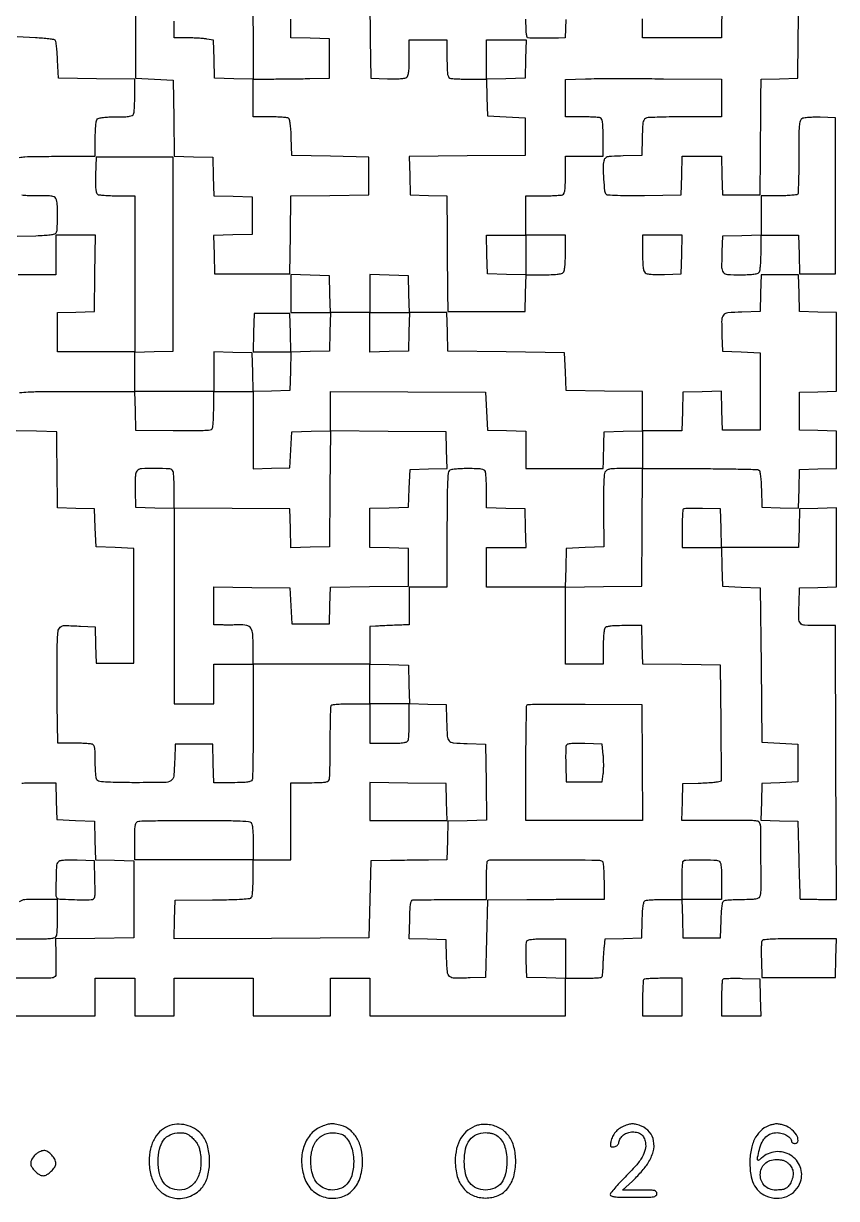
# Model space of a CAD drawing. Extents: x 179 to 1071, y 112 to 1107.
# Drawn here: x 618 to 1071, y 112 to 767 of the extents above; entities that cross this region are included whole.
import ezdxf

# ---------------------------------------------------------------- set-up
doc = ezdxf.new("R2010")
doc.units = 0

msp = doc.modelspace()

# ---------------------------------------------------------------- linework, layer by layer
for points in [[(680.5, 779.5), (680.5, 758), (680.5, 736.5), (691, 736), (701.5, 735.5), (701.76979, 714.283631), (702.03958, 693.067262), (712.76979, 692.783631), (723.5, 692.5), (723.783492, 681.783492), (724.066984, 671.066984), (734.783492, 670.783492), (745.5, 670.5), (745.5, 660), (745.5, 649.5), (734.716515, 649.215829), (723.93303, 648.931657), (724.216515, 638.215829), (724.5, 627.5), (745.5, 627.5), (766.5, 627.5), (766.769448, 649.230552), (767.038896, 670.961104), (788.769448, 671.230552), (810.5, 671.5), (810.5, 682), (810.5, 692.5), (789, 693), (767.5, 693.5), (767.211195, 703.464966, 0.00836), (767.012968, 707.800174, 0.019108), (766.684251, 711.055937, 0.01918), (766.262532, 713.411, 0.199883), (765.711195, 714.199653, 0.115815), (764.836926, 714.50451, 0.007503), (762.138601, 714.747767, 0.010614), (758.881488, 714.922759, 0.007698), (755.25, 714.984687), (746, 715), (746, 725.5), (746, 736), (756.25, 736.072108, 0.00076), (760.967405, 736.112467, 0.000422), (766.720313, 736.17529, 0.000421), (772.544418, 736.248714, 0.000681), (777.5, 736.322108), (788.5, 736.5), (788.5, 747.5), (788.5, 758.5), (777.75, 758.783832), (767, 759.067663), (767, 769.5)], [(810.960995, 780), (811.230498, 758.25), (811.5, 736.5), (820.850715, 736.211141, 0.009044), (824.957683, 736.15859, 0.018924), (828.150171, 736.296386, 0.020746), (830.513859, 736.587315, 0.132968), (831.600715, 737.083586, 0.154085), (832.271246, 738.124417, 0.035127), (832.685192, 740.205854, 0.024181), (832.929838, 743.346734, 0.007345), (833, 748.122445), (833, 758), (843.5, 758), (854, 758), (854, 747.606989, 0.005351), (854.059586, 742.039857, 0.030363), (854.30265, 739.086379, 0.063068), (854.76761, 737.398405, 0.205218), (855.581787, 736.606989, 0.071958), (856.637304, 736.367916, 0.005943), (859.455249, 736.178303, 0.007853), (862.837646, 736.044307, 0.005972), (866.546804, 736), (875.930034, 736), (876.215017, 725.75), (876.5, 715.5), (887, 715), (897.5, 714.5), (897.5, 704), (897.5, 693.5), (865.216309, 693.236102), (832.932619, 692.972205), (833.216309, 682.236102), (833.5, 671.5), (843.75, 671.215017), (854, 670.930034), (854.072108, 649.715017, 0.000577), (854.112764, 640.786035, 0.000513), (854.17529, 631.500661, 0.000515), (854.248715, 623.147492, 0.001588), (854.322108, 617.5), (854.5, 606.5), (876, 606.5), (897.5, 606.5), (897.784983, 616.75), (898.069966, 627), (907.834983, 627, 0.00874), (912.089346, 627.074375, 0.018513), (915.377065, 627.311444, 0.019392), (917.800997, 627.672291, 0.150838), (918.8, 628.2, 0.150969), (919.328068, 629.200304, 0.019349), (919.688776, 631.630442, 0.018472), (919.925705, 634.928253, 0.008695), (920, 639.2), (920, 649), (909, 649), (898, 649), (898, 660), (898, 671), (907.418213, 671, 0.005951), (911.140776, 671.044305, 0.007831), (914.534475, 671.178303, 0.005915), (917.361889, 671.367894, 0.07203), (918.418213, 671.606989, 0.205218), (919.23239, 672.398405, 0.063068), (919.69735, 674.086379, 0.030363), (919.940414, 677.039857, 0.005351), (920, 682.606989), (920, 693), (930.5, 693), (941, 693), (941, 703.393011, 0.005351), (940.940414, 708.960143, 0.030363), (940.69735, 711.913621, 0.063068), (940.23239, 713.601595, 0.205218), (939.418213, 714.393011, 0.070946), (938.373807, 714.631778, 0.006338), (935.68135, 714.821697, 0.008159), (932.449196, 714.955669, 0.006277), (928.918213, 715), (920, 715), (920, 725.437616), (920, 735.875232), (931.25, 736.187616, -0.005584), (937.555643, 736.292249, -0.001151), (948.66875, 736.326934, -0.001211), (961.578086, 736.306246, -0.00114), (974.75, 736.223224), (1007, 735.946448), (1007, 725.473224), (1007, 715), (987.25, 714.986345, 0.002787), (979.522426, 714.937922, 0.003955), (972.650552, 714.802173, 0.002266), (966.859943, 714.61568, 0.05636), (965.283793, 714.378551, 0.137305), (964.044772, 713.644519, 0.13437), (963.354225, 712.368126, 0.045994), (963.011163, 709.877009, 0.004239), (962.783793, 703.642206), (962.5, 693.5), (952.2603, 693.215131, 0.003734), (945.637763, 692.981389, 0.052854), (943.294819, 692.631225, 0.162512), (942.110103, 691.861501, 0.107034), (941.383497, 690.391837, 0.065939), (940.97084, 686.794677, 0.013083), (941.254093, 680.307069, 0.008407), (941.827393, 673.704461, 0.172164), (942.674504, 671.925496, 0.186792), (943.607518, 671.513228, 0.003547), (949.006656, 671.299054, 0.00757), (955.692302, 671.182623, 0.003888), (964.071275, 671.228725), (984.5, 671.5), (984.783832, 682.25), (985.067663, 693), (996, 693), (1006.932337, 693), (1007.216168, 682.25), (1007.5, 671.5), (1018, 671.5), (1028.5, 671.5), (1028.694049, 693.5, 0.000137), (1028.772442, 702.672008, 0.000128), (1028.847531, 712.038161, 0.000128), (1028.909874, 720.344758, 0.000443), (1028.944049, 725.715017), (1029, 735.930034), (1039.25, 736.215017), (1049.5, 736.5), (1049.769502, 758.25), (1050.039005, 780)], [(745.747767, 771.750538, -0.005281), (745.923129, 764.769247, -0.003454), (745.984687, 756.716168), (746, 735.932337), (735.25, 736.216168), (724.5, 736.5), (724.217442, 747.124441), (723.934884, 757.748882), (720.217442, 758.363435, 0.020146), (718.302846, 758.601192, 0.006572), (715.462311, 758.800697, 0.006537), (712.298339, 758.93969, 0.007328), (709.25, 758.988994), (702, 759), (701.984687, 768.25, 0.008167)], [(920.215017, 769.25), (919.930034, 759), (916.215017, 758.873717, -0.007729), (913.092418, 758.815873, -0.001965), (908.02528, 758.820257, -0.002067), (902.874446, 758.866248, -0.005718), (899.25, 758.955061, -0.330711), (898.642245, 759.441237, -0.034749), (898.280932, 761.342122, -0.023595), (898.060384, 764.435123, -0.006001), (898, 769.466168)], [(615.662537, 692.303854, -0.030015), (618.835307, 692.724422, -0.015901), (624.485827, 692.950434, -0.002045), (636.606989, 693), (658, 693), (658, 702.8, -0.008695), (658.074295, 707.071747, -0.018472), (658.311224, 710.369558, -0.019349), (658.671932, 712.799696, -0.150969), (659.2, 713.8, -0.148618), (660.177004, 714.321527, -0.020076), (662.499944, 714.684733, -0.019202), (665.62258, 714.924249, -0.009539), (669.593011, 715, 0.006405), (674.449162, 715.062206, 0.033615), (677.105917, 715.309523, 0.068495), (678.642994, 715.779618, 0.195123), (679.393011, 716.581787, 0.070901), (679.631764, 717.625701, 0.006356), (679.821697, 720.312808, 0.008173), (679.955668, 723.538537, 0.006291), (680, 727.0619), (680, 735.960225), (658.75, 736.230112), (637.5, 736.5), (637, 746.671374, 0.007238), (636.747995, 750.628814, 0.010624), (636.402283, 754.098315, 0.006276), (636.016654, 756.978136, 0.161932), (635.667348, 757.671374, 0.160818), (634.972671, 758.019078, 0.00624), (632.092628, 758.403466, 0.010565), (628.623531, 758.748286, 0.007201), (624.667348, 759), (614.5, 759.5)], [(614, 214), (636, 214), (658, 214), (658, 224.5), (658, 235), (669, 235), (680, 235), (680, 224.5), (680, 214), (691, 214), (702, 214), (702, 224.5), (702, 235), (724, 235), (746, 235), (746, 224.5), (746, 214), (767.5, 214), (789, 214), (789, 224.5), (789, 235), (800, 235), (811, 235), (811, 224.5), (811, 214), (865.5, 214), (920, 214), (920, 224.5), (920, 235), (929.940983, 235, 0.00746), (933.786464, 235.057378, 0.011518), (937.105837, 235.233054, 0.00599), (939.864695, 235.476159, 0.233445), (940.372299, 235.793375, 0.10677), (940.574085, 236.362294, 0.00702), (940.773561, 238.103455, 0.009921), (940.942349, 240.203897, 0.007236), (941.049745, 242.543375, -0.005029), (941.157143, 245.132315, -0.003738), (941.325846, 247.988754, -0.003778), (941.525526, 250.681363, -0.008533), (941.726907, 252.716215), (942.216955, 256.932429), (952.358477, 257.216215), (962.5, 257.5), (962.788805, 267.464966, -0.00836), (962.987032, 271.800174, -0.019108), (963.315749, 275.055937, -0.01918), (963.737468, 277.411, -0.199883), (964.288805, 278.199653, -0.117134), (965.171517, 278.504879, -0.006997), (967.998336, 278.747767, -0.010202), (971.406013, 278.922787, -0.007334), (975.216168, 278.984687), (984.932337, 279), (985.216168, 268.25), (985.5, 257.5), (996, 257.5), (1006.5, 257.5), (1006.788805, 267.464966, -0.00836), (1006.987032, 271.800174, -0.019108), (1007.315749, 275.055937, -0.01918), (1007.737468, 277.411, -0.199883), (1008.288805, 278.199653, -0.115495), (1009.161051, 278.504423, -0.007626), (1011.829971, 278.747767, -0.010713), (1015.052528, 278.922753, -0.007787), (1018.643011, 278.984687, 0.006483), (1023.463534, 279.055269, 0.033702), (1026.110608, 279.307461, 0.068336), (1027.644645, 279.780017, 0.194682), (1028.393011, 280.581787, 0.091671), (1029.018115, 283.948602, 0.001801), (1028.967817, 301.549783, 0.00127), (1028.805928, 319.538477, 0.139258), (1028.126581, 321.829429, 0.196609), (1027.220955, 322.472579, 0.032607), (1025.067193, 322.829141, 0.022473), (1021.717902, 323.009962, 0.006044), (1016.391893, 322.99349, -0.001772), (1011.475564, 322.936275, -0.001086), (1005.67828, 322.901944, -0.001088), (999.938622, 322.892906, -0.001939), (995.215017, 322.914061), (984.930034, 323), (985.215017, 333.25), (985.5, 343.5), (994, 343.75078, 0.00487), (997.420312, 343.885041, 0.005669), (1000.668123, 344.081155, 0.005068), (1003.40977, 344.305875, 0.033662), (1004.763823, 344.523302), (1007.027647, 345.045043), (1006.763823, 377.272521), (1006.5, 409.5), (984.783635, 409.769409), (963.06727, 410.038817), (962.783635, 420.769409), (962.5, 431.5), (952.712919, 431.5, 0.00665), (947.739107, 431.433843, 0.028066), (944.767521, 431.187479, 0.048144), (942.919948, 430.74503, 0.170654), (941.978232, 430, 0.109035), (941.605034, 428.965489, 0.009918), (941.304487, 426.223437, 0.012476), (941.090353, 422.902151, 0.009445), (941.015313, 419.25), (941, 410), (930.5, 410), (920, 410), (920, 431.480112), (920, 452.960225), (941.25, 453.230112), (962.5, 453.5), (962.763664, 486.25), (963.027329, 519), (994.763664, 518.984687, -0.002266), (1007.016161, 518.923251, -0.003569), (1017.53324, 518.747767, -0.000949), (1026.689429, 518.512219, -0.135445), (1027.711195, 518.199653, -0.199883), (1028.262532, 517.411, -0.01918), (1028.684251, 515.055937, -0.019108), (1029.012968, 511.800174, -0.00836), (1029.211195, 507.464966), (1029.5, 497.5), (1039.715817, 497.215394), (1049.931635, 496.930789), (1050.215817, 507.715394), (1050.5, 518.5), (1060.75, 518.784983), (1071, 519.069966), (1071, 529.5), (1071, 539.930034), (1060.75, 540.215017), (1050.5, 540.5), (1050.5, 551), (1050.5, 561.5), (1060.75, 561.784983), (1071, 562.069966), (1071, 584), (1071, 605.930034), (1060.75, 606.215017), (1050.5, 606.5), (1050.215017, 616.75), (1049.930034, 627), (1039.5, 627), (1029.069966, 627), (1028.784983, 616.75), (1028.5, 606.5), (1018.2603, 606.215131, 0.013827), (1010.45705, 605.781878, 0.200378), (1008.051258, 604.533568, 0.174565), (1007.074823, 601.86687, 0.010012), (1007.204946, 593), (1007.5, 584.5), (1018, 584), (1028.5, 583.5), (1028.5, 562), (1028.5, 540.5), (1018, 540.5), (1007.5, 540.5), (1007.215829, 551.283485), (1006.931657, 562.06697), (996.215829, 561.783485), (985.5, 561.5), (985.216168, 550.75), (984.932337, 540), (973.966168, 540), (963, 540), (963, 550.980112), (963, 561.960225), (941.75, 562.230112), (920.5, 562.5), (920, 573), (919.5, 583.5), (887, 584), (854.5, 584.5), (854.216168, 595.25), (853.932337, 606), (843.501151, 606), (833.069966, 606), (832.784983, 616.25), (832.5, 626.5), (821.75, 626.783832), (811, 627.067663), (811, 616.533832), (811, 606), (800.034983, 606), (789.069966, 606), (788.784983, 616.25), (788.5, 626.5), (777.75, 626.783832), (767, 627.067663), (767, 616.533832), (767, 606), (778.033832, 606), (789.067663, 606), (788.783832, 595.25), (788.5, 584.5), (777.784171, 584.216515), (767.068343, 583.93303), (766.784171, 594.716515), (766.5, 605.5), (756.5, 605.5), (746.5, 605.5), (746.216168, 594.75), (745.932337, 584), (756.5, 584), (767.067663, 584), (766.783832, 573.25), (766.5, 562.5), (756.284183, 562.215394), (746.068365, 561.930789), (745.784183, 572.715394), (745.5, 583.5), (734.75, 583.783832), (724, 584.067663), (724, 573.033832), (724, 562), (702, 562), (680, 562), (680, 572.966168), (680, 583.932337), (690.75, 584.216168), (701.5, 584.5), (701.5, 638.5), (701.5, 692.5), (680, 692.5), (658.5, 692.5), (658.211769, 682.582645, 0.006827), (658.138177, 677.804805, 0.023663), (658.278982, 674.717063, 0.033714), (658.604266, 672.705135, 0.19692), (659.211769, 671.847958, 0.115445), (660.139851, 671.524351, 0.007585), (662.985645, 671.266219, 0.010675), (666.421391, 671.080714, 0.007755), (670.25, 671.015313), (680, 671), (680, 627.5), (680, 584), (658.5, 584), (637, 584), (637, 594.965017), (637, 605.930034), (647.25, 606.215017), (657.5, 606.5), (657.769888, 627.75), (658.039775, 649), (647.019888, 649), (636, 649), (636, 638), (636, 627), (625.545313, 627), (615.090626, 627)], [(614.5, 648.5), (624.964064, 648.787346, 0.007781), (629.554841, 648.98494, 0.018541), (632.952903, 649.31097, 0.018631), (635.394503, 649.730055, 0.202046), (636.198752, 650.287346, 0.133173), (636.799784, 652.221305, 0.006817), (636.951379, 658.841897, 0.010324), (636.877625, 665.318229, 0.057514), (636.369714, 668.75, 0.132593), (635.63762, 670.012521, 0.145444), (634.393517, 670.680594, 0.047169), (631.944235, 670.950292, 0.003851), (625.490357, 671, -0.005439), (619.9924, 671.059813, -0.030653), (617.067717, 671.303248, -0.063584)], [(615.804078, 561.345864, -0.016549), (620.571826, 561.73309, -0.010742), (628.899612, 561.953513, -0.001245), (647.573157, 562), (679.932337, 562), (680.216168, 551.25), (680.5, 540.5), (701.428109, 540.22917, 0.002701), (711.928451, 540.150006, 0.012029), (718.091209, 540.285113, 0.012869), (722.095412, 540.572759, 0.230932), (723.162796, 541.22917, 0.115844), (723.482259, 542.147219, 0.007444), (723.73694, 544.990756, 0.010563), (723.920078, 548.422631, 0.007655), (723.984687, 552.25), (724, 562), (735, 562), (746, 562), (746, 540.465017), (746, 518.930034), (756.25, 519.215017), (766.5, 519.5), (767, 529.5), (767.5, 539.5), (778.25, 539.783832), (789, 540.067663), (789, 551.044454), (789, 562.021245), (832.25, 561.760623), (875.5, 561.5), (876, 551), (876.5, 540.5), (887.25, 540.216168), (898, 539.932337), (898, 529.466168), (898, 519), (919.5, 519), (941, 519), (941.153471, 522.75, 0.003032), (941.219104, 524.633143, 0.001098), (941.290215, 527.307812, 0.001088), (941.355269, 530.236536, 0.001296), (941.403471, 533), (941.5, 539.5), (952.25, 539.783832), (963, 540.067663), (963, 529.533832), (963, 519), (953.035184, 519, 0.005133), (947.275178, 518.940861, 0.03857), (944.562648, 518.675176, 0.091884), (943.021248, 518.098522, 0.135357), (942.030653, 517.057276, 0.107879), (941.584893, 515.486242, 0.005856), (941.326893, 510.313039, 0.008082), (941.181014, 503.66954, 0.004101), (941.201179, 495.307276), (941.411419, 475.5), (930.95571, 475), (920.5, 474.5), (920.216168, 463.75), (919.932337, 453), (897.966168, 453), (876, 453), (876, 464), (876, 475), (887.033832, 475), (898.067663, 475), (897.783832, 485.75), (897.5, 496.5), (886.75, 496.783832), (876, 497.067663), (876, 506.452044, 0.005972), (875.955693, 510.161644, 0.007852), (875.821697, 513.544413, 0.005942), (875.632085, 516.36267, 0.07196), (875.393011, 517.418213, 0.195123), (874.642994, 518.220382, 0.068495), (873.105917, 518.690477, 0.033615), (870.449162, 518.937794, 0.006405), (865.593011, 519, 0.009539), (861.62258, 518.924249, 0.019202), (858.499944, 518.684733, 0.020076), (856.177004, 518.321527, 0.148618), (855.2, 517.8, 0.184183), (854.579935, 516.415652, 0.005121), (854.268868, 509.743868, 0.007192), (854.058176, 500.152464, 0.001895), (854, 484.8), (854, 453), (843.5, 453), (833, 453), (833, 442.5), (833, 432), (829.75, 431.879866, 0.001139), (825.799185, 431.724816, 0.000863), (821.46518, 431.53735, 0.000875), (817.37702, 431.346282, 0.00192), (814.25, 431.182617), (811, 431), (811, 420.533832), (811, 410.067663), (821.75, 409.783832), (832.5, 409.5), (832.783481, 398.784613), (833.066961, 388.069227), (843.283481, 387.784613), (853.5, 387.5), (853.75078, 379, 0.008001), (854.167162, 369.85434, 0.165236), (855.196667, 367.34273, 0.196929), (857.49116, 366.190479, 0.012174), (865.2603, 365.784869), (875.5, 365.5), (875.769789, 344.284032), (876.039577, 323.068065), (865.269789, 322.784032), (854.5, 322.5), (854.216168, 311.75), (853.932337, 301), (843.716168, 300.878498, -0.000018), (839.011865, 300.822715, -0.00001), (833.269749, 300.754941, -0.00001), (827.453221, 300.686515, -0.000016), (822.5, 300.628498), (811.5, 300.5), (811, 279), (810.5, 257.5), (756.216081, 257.241371), (701.932162, 256.982742), (702.216081, 267.741371), (702.5, 278.5), (723.409228, 278.698619, 0.002817), (733.806455, 278.855962, 0.012035), (740.00521, 279.13407, 0.012627), (744.063125, 279.517286, 0.225229), (745.143915, 280.198619, 0.115192), (745.470665, 281.134565, 0.007673), (745.731394, 283.986589, 0.010745), (745.918689, 287.430546, 0.007818), (745.984687, 291.266366), (746, 301.032731), (724.25, 300.97033, -0.000314), (715.097859, 300.949817, -0.000279), (705.584375, 300.939783, -0.00028), (697.02878, 300.940335, -0.000867), (691.25, 300.953965), (680, 301), (680, 311.393011, -0.005351), (680.059586, 316.960143, -0.030363), (680.30265, 319.913621, -0.063068), (680.76761, 321.601595, -0.205218), (681.581787, 322.393011, -0.086115), (682.827192, 322.638475, -0.000928), (691.575525, 322.821697, -0.002895), (701.685605, 322.956116, -0.001876), (713.381787, 323, -0.002012), (727.933985, 322.941437, -0.007532), (737.074395, 322.730144, -0.005534), (743.428974, 322.416964, -0.183283), (744.8, 321.8, -0.150969), (745.328068, 320.799696, -0.019349), (745.688776, 318.369558, -0.018472), (745.925705, 315.071747, -0.008695), (746, 310.8), (746, 301), (756.5, 301), (767, 301), (767, 322.5), (767, 344), (777.393011, 344, 0.005548), (782.847127, 344.060521, 0.028856), (785.845765, 344.300585, 0.056089), (787.591489, 344.745678, 0.213844), (788.369202, 345.519741, 0.083016), (788.603245, 346.66985, 0.001854), (788.781072, 352.332118, 0.00414), (788.910111, 358.979916, 0.002782), (788.952381, 366.576708, -0.002787), (788.994503, 374.133165, -0.004325), (789.123586, 380.65189, -0.00141), (789.299584, 386.278283, -0.130606), (789.535207, 387.056967, -0.229468), (790.126712, 387.432853, -0.007408), (793.013867, 387.722984, -0.012896), (796.515436, 387.931742, -0.00844), (800.559017, 388), (811, 388), (811, 398.999783), (811, 409.999567), (778.5, 409.970874), (746, 409.942181), (746, 378.552878, -0.001806), (745.956125, 366.407683, -0.002796), (745.821697, 355.919533, -0.000866), (745.638632, 346.831028, -0.086348), (745.393011, 345.581787, -0.20495), (744.602718, 344.767927, -0.063217), (742.919034, 344.302822, -0.030446), (739.973908, 344.059651, -0.005377), (734.426843, 344), (724.067663, 344), (723.783832, 354.75), (723.5, 365.5), (713, 365.5), (702.5, 365.5), (702.24922, 357, -0.014132), (701.707596, 347.632882, -0.240044), (700.122789, 345.089241, -0.132907), (696.698259, 344.111307, -0.003475), (680.680948, 344, -0.003271), (671.149705, 344.062355, -0.010681), (664.845613, 344.279584, -0.009635), (660.453842, 344.609914, -0.174503), (659.2, 345.2, -0.148618), (658.678473, 346.177004, -0.020076), (658.315267, 348.499944, -0.019202), (658.075751, 351.62258, -0.009539), (658, 355.593011, 0.006405), (657.937794, 360.449162, 0.033615), (657.690477, 363.105917, 0.068495), (657.220382, 364.642994, 0.195123), (656.418213, 365.393011, 0.070786), (655.37554, 365.631731, 0.006401), (652.701889, 365.821697, 0.008207), (649.492326, 365.955666, 0.006326), (645.988133, 366), (637.13984, 366), (636.81992, 387.75, -0.001889), (636.720363, 396.857852, -0.001729), (636.685706, 406.238002, -0.001728), (636.712662, 414.612139, -0.005663), (636.81227, 420.145327, -0.012188), (637.248322, 428.257475, -0.199889), (638.460453, 430.628106, -0.182464), (641.045584, 431.550148, -0.009869), (649.859204, 431.214292), (657.932828, 430.746918), (658.216414, 420.623459), (658.5, 410.5), (669, 410.5), (679.5, 410.5), (679.5, 442.5), (679.5, 474.5), (669, 475), (658.5, 475.5), (658, 486), (657.5, 496.5), (647.25, 496.784983), (637, 497.069966), (636.881648, 506.784983, -0.000066), (636.826896, 511.328393, -0.000034), (636.75939, 517.024339, -0.000034), (636.690669, 522.889387, -0.000051), (636.631648, 528), (636.5, 539.5), (625.25, 539.782751), (614, 540.065502)], [(617.080782, 343.697172, -0.030449), (620.025624, 343.940347, -0.005378), (625.572006, 344), (635.930034, 344), (636.215017, 333.75), (636.5, 323.5), (647, 323), (657.5, 322.5), (657.783492, 311.783492), (658.066984, 301.066984), (668.783492, 300.783492), (679.5, 300.5), (679.5, 279), (679.5, 257.5), (657.690244, 257.230331), (635.880488, 256.960662), (636.006297, 248.230331, -0.001028), (636.049627, 244.722803, -0.001214), (636.075747, 241.403597, -0.00106), (636.085061, 238.600628, -0.007638), (636.066053, 237.25, -0.15749), (635.614629, 235.980962, -0.180944), (634.529323, 235.302638, -0.047129), (632.101853, 235.043371, -0.003053), (625, 235), (614, 235)], [(614, 257), (624.893011, 257, 0.005003), (630.756842, 257.058671, 0.029178), (633.833669, 257.300233, 0.06089), (635.585285, 257.763049, 0.209079), (636.393011, 258.581787, 0.07203), (636.632106, 259.638111, 0.005915), (636.821697, 262.465525, 0.007831), (636.955695, 265.859224, 0.005951), (637, 269.581787), (637, 279), (627.434259, 279, 0.013406), (618.656095, 278.764602, 0.170487), (615.651483, 277.524807, 0.194511)]]:
    msp.add_lwpolyline(points, format="xyb")
msp.add_lwpolyline([(1007.230112, 780.25), (1006.960225, 759), (984.980112, 759), (963, 759), (963, 769.519888)])
for points in [[(897.783832, 747.25), (897.5, 736.5), (886.75, 736.216168), (876, 735.932337), (876, 746.966168), (876, 758), (887.033832, 758), (898.067663, 758)], [(898, 637.966168), (898, 626.932337), (887.25, 627.216168), (876.5, 627.5), (876.216168, 638.25), (875.932337, 649), (886.966168, 649), (898, 649)], [(832.783832, 595.25), (832.5, 584.5), (821.75, 584.216168), (811, 583.932337), (811, 594.966168), (811, 606), (822.033832, 606), (833.067663, 606)], [(811, 333.519888), (811, 323), (832.534983, 323), (854.069966, 323), (853.784983, 333.25), (853.5, 343.5), (832.25, 343.769888), (811, 344.039775)]]:
    msp.add_lwpolyline(points, close=True)
for points in [[(1051.771599, 713.952015, 0.199141), (1050.803625, 712.655788, 0.041649), (1050.32809, 709.800626, 0.018379), (1050.093996, 704.606124, 0.002112), (1050.046523, 692.907234, -0.002726), (1050.0056, 685.166482, -0.004238), (1049.877339, 678.492287, -0.001354), (1049.702006, 672.726475, -0.130856), (1049.465907, 671.944837, -0.227666), (1048.878509, 671.56873, -0.008073), (1046.133335, 671.277546, -0.013504), (1042.792931, 671.068415, -0.00888), (1038.940983, 671), (1029, 671), (1029, 660.033832), (1029, 649.067663), (1018.25, 648.783832), (1007.5, 648.5), (1007.204946, 640, 0.009402), (1007.063929, 631.128427, 0.166071), (1007.986037, 628.454216, 0.213688), (1010.27423, 627.237933, 0.016882), (1017.319052, 627, 0.009407), (1021.333093, 627.07553, 0.019094), (1024.481118, 627.314649, 0.019972), (1026.819523, 627.677483, 0.148968), (1027.8, 628.2, 0.150969), (1028.328068, 629.200304, 0.019349), (1028.688776, 631.630442, 0.018472), (1028.925705, 634.928253, 0.008695), (1029, 639.2), (1029, 649), (1039.466168, 649), (1049.932337, 649), (1050.216168, 638.25), (1050.5, 627.5), (1060.5, 627.5), (1070.5, 627.5), (1070.5, 671), (1070.5, 714.5), (1062, 714.739618, 0.011638), (1058.618708, 714.75621, 0.014621), (1055.489157, 714.607102, 0.012783), (1052.899284, 714.34093, 0.102419)], [(963, 639.122445, 0.007345), (963.070162, 634.346734, 0.024181), (963.314808, 631.205854, 0.035127), (963.728754, 629.124417, 0.154085), (964.399285, 628.083586, 0.132968), (965.486141, 627.587315, 0.020746), (967.849829, 627.296386, 0.018924), (971.042317, 627.15859, 0.009044), (975.149285, 627.211141), (984.5, 627.5), (984.783832, 638.25), (985.067663, 649), (974.033832, 649), (963, 649)], [(788.763871, 507.763835), (788.5, 475.5), (777.784171, 475.216515), (767.068343, 474.93303), (766.784171, 485.716515), (766.5, 496.5), (734.25, 496.763853), (702, 497.027706), (702, 506.432066, 0.005959), (701.955694, 510.149321, 0.007839), (701.821697, 513.538545, 0.005926), (701.632097, 516.362208, 0.072001), (701.393011, 517.418213, 0.291576), (699.50405, 518.815746, 0.015142), (691.593716, 519.12652, 0.016944), (683.71109, 518.930207, 0.207735), (681.083586, 517.600715, 0.132968), (680.587315, 516.513859, 0.020746), (680.296386, 514.150171, 0.018924), (680.15859, 510.957683, 0.009044), (680.211141, 506.850715), (680.5, 497.5), (691.25, 497.216168), (702, 496.932337), (702, 442.466168), (702, 388), (713, 388), (724, 388), (724, 399), (724, 410), (735, 410), (746, 410), (746, 419.428571, 0.016999), (745.750501, 426.765295, 0.124365), (744.668566, 430.080619, 0.206324), (742.40659, 431.631286, 0.059972), (738.097879, 431.951645, -0.005873), (735.994299, 431.880434, -0.003366), (733.455315, 431.841425, -0.003361), (730.90186, 431.836549, -0.005587), (728.75, 431.870953), (724, 432), (724, 442.519888), (724, 453.039775), (745.25, 452.769888), (766.5, 452.5), (767, 442.5), (767.5, 432.5), (778, 432.5), (788.5, 432.5), (788.784769, 442.730595), (789.069538, 452.961189), (810.784769, 453.230595), (832.5, 453.5), (832.5, 464), (832.5, 474.5), (821.75, 474.783832), (811, 475.067663), (811, 486), (811, 496.932337), (821.75, 497.216168), (832.5, 497.5), (833, 508), (833.5, 518.5), (843.784593, 518.785365), (854.069185, 519.07073), (853.784593, 529.285365), (853.5, 539.5), (821.263871, 539.763835), (789.027743, 540.02767)], [(985.699448, 496.366114, 0.177451), (985.419778, 495.762931, 0.004898), (985.205463, 492.836713, 0.009512), (985.050668, 489.343898, 0.006317), (985, 485.333333), (985, 475), (995.966168, 475), (1006.932337, 475), (1007.216168, 464.25), (1007.5, 453.5), (1018, 453), (1028.5, 452.5), (1029, 409.5), (1029.5, 366.5), (1039.5, 366), (1049.5, 365.5), (1049.5, 355), (1049.5, 344.5), (1039.5, 344), (1029.5, 343.5), (1029.215407, 333.285365), (1028.930815, 323.07073), (1039.215407, 322.785365), (1049.5, 322.5), (1050.050293, 301, 0.000841), (1050.275652, 292.738752, 0.001379), (1050.497602, 285.742188, 0.000127), (1050.715128, 279.48009, 0.161135), (1050.800293, 279.25, 0.220822), (1051.004844, 279.148119, 0.000736), (1053.880671, 279.073438, 0.003784), (1057.155695, 279.01801, 0.002339), (1061.006247, 279), (1071.012494, 279), (1070.756247, 355.25), (1070.5, 431.5), (1060.704844, 431.5, -0.013476), (1053.2306, 431.701484, -0.207462), (1050.977276, 432.826381, -0.175915), (1050.063646, 435.326274, -0.009205), (1050.204946, 444), (1050.5, 452.5), (1060.75, 452.784983), (1071, 453.069966), (1071, 475.069966), (1071, 497.069966), (1060.75, 496.784983), (1050.5, 496.5), (1050.216168, 485.75), (1049.932337, 475), (1028.5, 475), (1007.067663, 475), (1006.783832, 485.75), (1006.5, 496.5), (996.449448, 496.782781, 0.006672), (992.547259, 496.840477, 0.010046), (989.145783, 496.777033, 0.005301), (986.300668, 496.636532, 0.183378)], [(811, 377), (811, 366), (821.393011, 366, 0.005351), (826.960143, 366.059586, 0.030363), (829.913621, 366.30265, 0.063068), (831.601595, 366.76761, 0.205218), (832.393011, 367.581787, 0.07203), (832.632106, 368.638111, 0.005915), (832.821697, 371.465525, 0.007831), (832.955695, 374.859224, 0.005951), (833, 378.581787), (833, 388), (822, 388), (811, 388)], [(962.763853, 355.25), (963.027706, 323), (952.763853, 322.926805, -0.00126), (944.527276, 322.888824, -0.000694), (934.455126, 322.881746, -0.00058), (922.339842, 322.904102, -0.000334), (907.75, 322.957682), (898, 323), (898, 354.833333, -0.002001), (898.049029, 367.086392, -0.003231), (898.199888, 377.515513, -0.000593), (898.402981, 386.698691, -0.192864), (898.680468, 387.347135, -0.194926), (899.328722, 387.621499, -0.000608), (908.434599, 387.750224, -0.003285), (918.778546, 387.815907, -0.002034), (930.930468, 387.763802), (962.5, 387.5)], [(920.44275, 364.711405, 0.081149), (920.248444, 363.774362, 0.00524), (920.158923, 360.981301, 0.007536), (920.137209, 357.634347, 0.00554), (920.210159, 353.924983), (920.5, 344.5), (930.5, 344.5), (940.5, 344.5), (941.08534, 348.886315, 0.022863), (941.269448, 350.99849, 0.010307), (941.326793, 353.780045, 0.01018), (941.266834, 356.724741, 0.013684), (941.08534, 359.386315), (940.5, 365.5), (930.732592, 365.786422, 0.006215), (925.820487, 365.869374, 0.027145), (922.9185, 365.724677, 0.046335), (921.158442, 365.373938, 0.232847)], [(637.243375, 299.784391, 0.16199), (636.366977, 297.512275, 0.00795), (636.113777, 289.358712, 0.00614), (636.089957, 281.041241, 0.257422), (636.936759, 279.539085, 0.1273), (638.203067, 279.146903, 0.002725), (644.759546, 278.873675, 0.00694), (651.156353, 278.730871, 0.017797), (655.783832, 278.856529, 0.145674), (657.073106, 279.33015, 0.189174), (657.731109, 280.390243, 0.049039), (657.927127, 282.730184, 0.002993), (657.783832, 289.75), (657.5, 300.5), (647.900987, 300.784391, 0.007498), (643.342403, 300.851053, 0.0233), (640.272704, 300.70678, 0.031993), (638.210326, 300.379201, 0.166511)], [(940.5, 300.234687, -0.205709), (940.899526, 299.555004, -0.008718), (941.207694, 296.718379, -0.013689), (941.427943, 293.249169, -0.009006), (941.5, 289.249187), (941.5, 278.998375), (931, 278.93878, 0.000384), (925.512826, 278.903423, 0.000114), (917.121875, 278.840998, 0.000114), (907.692912, 278.766548, 0.000123), (898.5, 278.689593), (876.5, 278.5), (876, 257), (875.5, 235.5), (867, 235.204946, -0.010012), (858.13313, 235.074823, -0.174565), (855.466432, 236.051258, -0.200378), (854.218122, 238.45705, -0.013827), (853.784869, 246.2603), (853.5, 256.5), (843.216527, 256.785353), (832.933054, 257.070705), (833.216527, 267.785353, -0.005159), (833.423758, 273.419085, -0.028969), (833.73962, 276.416048, -0.060504), (834.222008, 278.069978, -0.275849), (835, 278.63465, -0.019076), (836.11052, 278.691758, -0.000367), (841.860938, 278.763631, -0.000887), (848.572988, 278.83069, -0.000594), (856.25, 278.88465), (876, 279), (876, 289.333333, -0.006022), (876.048276, 293.341612, -0.009111), (876.195833, 296.827083, -0.004516), (876.399803, 299.754503, -0.178563), (876.666667, 300.333333, -0.198958), (878.26812, 300.996512, -0.000342), (908.457896, 300.970528, -0.000409), (938.482982, 300.899539, -0.15893)], [(1005.418213, 300.393011, -0.205218), (1006.23239, 299.601595, -0.063068), (1006.69735, 297.913621, -0.030363), (1006.940414, 294.960143, -0.005351), (1007, 289.393011), (1007, 279), (996, 279), (985, 279), (985, 289.333333, -0.006022), (985.048276, 293.341612, -0.009111), (985.195833, 296.827083, -0.004516), (985.399803, 299.754503, -0.178563), (985.666667, 300.333333, -0.194545), (987.015008, 300.905165, -0.003449), (995.049326, 300.984863, -0.005978), (1002.751045, 300.916057, -0.086595)], [(920, 245.966168), (920, 234.932337), (909.25, 235.216168), (898.5, 235.5), (898.210159, 244.924983, -0.005394), (898.136178, 248.631743, -0.007376), (898.154817, 251.970602, -0.005045), (898.239658, 254.758353, -0.081654), (898.428774, 255.674983, -0.241018), (899.150647, 256.322788, -0.034741), (901.157558, 256.706476, -0.023677), (904.342601, 256.936534, -0.00619), (909.468615, 257), (920, 257)], [(1029.428774, 255.674983, 0.081654), (1029.239658, 254.758353, 0.005045), (1029.154817, 251.970602, 0.007376), (1029.136178, 248.631743, 0.005394), (1029.210159, 244.924983), (1029.5, 235.5), (1050, 235.5), (1070.5, 235.5), (1070.783832, 246.25), (1071.067663, 257), (1050.502447, 257, 0.002631), (1039.97284, 256.944601, 0.013068), (1034.058858, 256.727711, 0.015137), (1030.329498, 256.379632, 0.277041)], [(963.666667, 234.333333, 0.177413), (963.400114, 233.758552, 0.004912), (963.195833, 230.973958, 0.009526), (963.048294, 227.649913, 0.006327), (963, 223.833333), (963, 214), (974, 214), (985, 214), (985, 224.5), (985, 235), (974.666667, 235, 0.006022), (970.658388, 234.951724, 0.009111), (967.172917, 234.804167, 0.004516), (964.245497, 234.600197, 0.178563)], [(1007.699448, 234.366114, 0.176241), (1007.420111, 233.767337, 0.005323), (1007.205463, 230.983588, 0.009942), (1007.050687, 227.652202, 0.006636), (1007, 223.833333), (1007, 214), (1018.034983, 214), (1029.069966, 214), (1028.784983, 224.25), (1028.5, 234.5), (1018.449448, 234.782781, 0.006672), (1014.547259, 234.840477, 0.010046), (1011.145783, 234.777033, 0.005301), (1008.300668, 234.636532, 0.183378)], [(699.619302, 152.965577, 0.103791), (694.880689, 150.390624, 0.085403), (691.183932, 145.964093, 0.075144), (688.837242, 140.009431, 0.056409), (688.043924, 133, 0.062624), (689.018944, 125.245842, 0.09016), (691.895708, 118.97328, 0.101787), (696.475277, 114.637316, 0.10194), (702.39206, 112.463916, 0.074884), (706.637757, 112.466627, 0.060174), (711.044152, 113.687699, 0.060716), (714.992508, 115.905667, 0.0799), (717.888555, 118.843491, 0.094199), (720.756118, 125.080698, 0.060787), (721.724042, 132.997047, 0.060795), (720.759951, 140.912516, 0.094312), (717.895341, 147.14698, 0.085873), (714.426714, 150.583131, 0.075428), (709.851299, 152.843169, 0.073795), (704.715203, 153.676787, 0.076272)], [(783.401069, 152.094566, 0.118234), (777.743587, 147.688596, 0.093502), (774.101327, 140.815247, 0.084318), (772.982135, 132.423769, 0.073318), (774.589323, 123.691872, 0.058347), (776.374059, 119.949132, 0.064654), (778.925543, 116.861779, 0.064502), (782.186585, 114.522889, 0.057647), (786.060285, 112.983767, 0.120351), (794.07867, 112.795426, 0.136297), (800.862543, 116.387663, 0.120594), (805.385202, 123.399491, 0.082519), (806.978038, 132.782119, 0.057337), (806.180141, 139.937374, 0.076938), (803.768307, 145.990315, 0.087556), (799.952516, 150.453, 0.104818), (795.056846, 153.000752, 0.02593), (791.68945, 153.750654, 0.061292), (789.125642, 153.865693, 0.061306), (786.61079, 153.35578, 0.025953)], [(870.913572, 153.088032, 0.086426), (865.650359, 150.333908, 0.091742), (861.75481, 146.009792, 0.082486), (859.384573, 140.172893, 0.05534), (858.588235, 133, 0.067746), (859.73895, 124.546135, 0.105621), (863.127202, 118.054274, 0.118766), (868.529389, 114.007879, 0.101965), (875.5, 112.571429, 0.100519), (882.486579, 113.990328, 0.121087), (887.839428, 117.990168, 0.106894), (891.168852, 124.462854, 0.06562), (892.294118, 133, 0.060865), (891.319771, 140.974537, 0.096662), (888.425148, 147.189339, 0.109148), (883.71446, 151.360693, 0.095532), (877.453823, 153.413392, 0.024598), (875.750506, 153.545075, 0.019421), (873.901672, 153.52498, 0.019818), (872.183275, 153.371055, 0.045208)], [(952.5, 152.597485, 0.049293), (949.802572, 151.073768, 0.06513), (947.725615, 149.166723, 0.067384), (946.259317, 146.845409, 0.057919), (945.369228, 144.096139, 0.014283), (945.03322, 142.124887, 0.170377), (945.18251, 141.37786, 0.264714), (945.729962, 141.065515, 0.035354), (947.107351, 141.161756, 0.063144), (948.149593, 141.446347, 0.088055), (948.96252, 141.965502, 0.092958), (949.517101, 142.708156, 0.078771), (949.805866, 143.645571, -0.109378), (950.636764, 145.856442, -0.087352), (952.379601, 147.721093, -0.08193), (954.768854, 148.9692, -0.079642), (957.45629, 149.4, -0.061348), (960.265002, 149.05408, -0.112426), (962.312094, 148.016807, -0.112384), (963.708665, 146.195095, -0.061272), (964.56659, 143.496739, -0.106406), (964.462266, 139.571082, -0.072825), (962.786132, 135.422539, -0.048658), (959.26531, 130.559068, -0.017034), (953.32546, 124.283384, 0.008691), (950.135641, 121.023903, 0.012617), (947.445604, 118.029967, 0.008215), (945.325672, 115.463071, 0.170085), (945, 114.533384, 0.311466), (945.559087, 113.722944, 0.061481), (947.369495, 113.279488, 0.025769), (950.824798, 113.05151, 0.003589), (958, 113, 0.002682), (966.134523, 113.04363, 0.035495), (969.125, 113.288462, 0.134742), (970.477318, 113.893213, 0.224251), (971, 115, 0.181007), (970.592778, 116.088025, 0.163618), (969.552427, 116.697811, 0.047389), (967.273468, 116.952035, 0.004097), (961.419413, 117), (951.838825, 117), (957.323031, 122.012255, 0.017235), (959.661269, 124.302058, 0.01188), (962.154772, 127.045885, 0.011992), (964.429761, 129.802896, 0.023854), (966.070285, 132.10953, 0.07491), (968.883628, 138.392893, 0.112027), (969.172999, 144.377661, 0.129844), (966.903067, 149.287537, 0.121524), (962.454338, 152.583526, 0.030135), (959.623201, 153.570777, 0.068575), (957.384737, 153.882433, 0.070692), (955.18778, 153.573402, 0.033711)], [(1034.5, 153.267236, 0.112251), (1029.712833, 150.842125, 0.090563), (1025.99964, 146.412993, 0.076038), (1023.630137, 140.217276, 0.050828), (1022.780573, 132.658692, 0.039352), (1023.251827, 125.769948, 0.074015), (1024.868258, 120.445142, 0.089997), (1027.683772, 116.517943, 0.088434), (1031.715392, 113.801697, 0.09572), (1037.624435, 112.445443, 0.10521), (1043.403092, 113.466514, 0.108838), (1048.120527, 116.70333, 0.108886), (1051.040345, 121.622245, 0.17251), (1050.849611, 129.955845, 0.166218), (1045.444734, 136.451891, 0.162585), (1037.090726, 138.364403, 0.165716), (1029.339872, 134.849568, -0.04549), (1027.762875, 133.617365, -0.510115), (1027.132778, 133.862525, -0.119323), (1027.106021, 135.285604, -0.006988), (1028.112517, 139.532565, -0.050155), (1029.621567, 143.706743, -0.089627), (1031.752719, 146.654973, -0.104069), (1034.532901, 148.393076, -0.08806), (1037.952251, 149, -0.070572), (1040.798767, 148.59622, -0.068634), (1043.450116, 147.415778, -0.078783), (1045.353918, 145.768888, -0.176908), (1046, 144, 0.191087), (1046.151477, 143.618118, 0.088204), (1046.5875, 143.29375, 0.068025), (1047.234582, 143.073693, 0.048028), (1048, 143, 0.398451), (1049.620611, 144.5352, 0.164583), (1048.730787, 147.723976, 0.081809), (1045.161451, 151.4672, 0.112603), (1040.935096, 153.362981, 0.007085), (1038.730805, 153.771446, 0.046016), (1037.606527, 153.858288, 0.049), (1036.513277, 153.734445, 0.008655)], [(712.510276, 145.689724, -0.033317), (714.091958, 143.881939, -0.046829), (715.227214, 142.065494, -0.046583), (716.008687, 140.061998, -0.0325), (716.52382, 137.689724, -0.063702), (716.70139, 129.477134, -0.102495), (714.574125, 122.833694, -0.128697), (710.435214, 118.56662, -0.138314), (704.85, 117.022236, -0.105679), (699.810702, 118.126329, -0.127279), (696.05003, 121.164089, -0.104734), (693.756598, 126.172301, -0.055237), (693, 133, -0.055237), (693.756598, 139.827699, -0.104734), (696.05003, 144.835911, -0.127279), (699.810702, 147.873671, -0.105679), (704.85, 148.977764, -0.03122), (707.254772, 148.839799, -0.071552), (709.003376, 148.369781, -0.068455), (710.595006, 147.411061, -0.026645)], [(796.123419, 147.700513, -0.074015), (798.614708, 145.143361, -0.060014), (800.468183, 141.788246, -0.054283), (801.611422, 137.757408, -0.041852), (801.996262, 133.20034, -0.053677), (801.251665, 126.245592, -0.104915), (798.973988, 121.185689, -0.128833), (795.21767, 118.132507, -0.105676), (790.15, 117.022236, -0.097482), (786.009803, 117.815209, -0.096551), (782.463043, 120.119183, -0.090281), (779.867681, 123.738336, -0.073431), (778.47618, 128.310276, -0.063706), (778.298621, 136.525766, -0.10254), (780.427073, 143.170439, -0.128872), (784.566694, 147.433613, -0.138648), (790.15, 148.968197, -0.025224), (791.934429, 148.865033, -0.025238), (793.699067, 148.582696, -0.026054), (795.208348, 148.179232, -0.084544)], [(881.783205, 147.439296, -0.080259), (884.233578, 145.057599, -0.067716), (885.982603, 141.887829, -0.057325), (887.024773, 137.881021, -0.034998), (887.366848, 133, -0.053369), (886.624151, 126.061748, -0.106621), (884.355946, 121.059581, -0.130729), (880.599803, 118.067472, -0.103536), (875.5, 117, -0.103536), (870.400197, 118.067472, -0.130729), (866.644054, 121.059581, -0.106621), (864.375849, 126.061748, -0.053369), (863.633152, 133, -0.053369), (864.375849, 139.938252, -0.106621), (866.644054, 144.940419, -0.130729), (870.400197, 147.932528, -0.103536), (875.5, 149, -0.033379), (877.21596, 148.885317, -0.027507), (879.018374, 148.541543, -0.028357), (880.642657, 148.038799, -0.063623)], [(624.454545, 136.545455, 0.037888), (623.515253, 135.451898, 0.03471), (622.721023, 134.197727, 0.036522), (622.171988, 132.975261, 0.0875), (622, 132, 0.139429), (622.607738, 129.86299, 0.057878), (624.488252, 127.488252, 0.057878), (626.86299, 125.607738, 0.139429), (629, 125, 0.139017), (631.096906, 125.594502, 0.055011), (633.48098, 127.454132, 0.055062), (635.392292, 129.777337, 0.145622), (636, 131.819687, 0.121293), (635.430931, 134.131021, 0.065558), (633.733295, 136.540713, 0.066464), (631.511995, 138.386739, 0.14109), (629.381965, 139, 0.077524), (628.257986, 138.824676, 0.038189), (626.914475, 138.278977, 0.03672), (625.576184, 137.484813, 0.044135)], [(1044.545455, 131.545455, -0.079385), (1046.163356, 129.312236, -0.093808), (1046.886786, 126.81014, -0.086339), (1046.671637, 124.052634, -0.056844), (1045.536985, 121.071521, -0.055608), (1044.1642, 119.013903, -0.105912), (1042.600313, 117.799398, -0.085411), (1040.443615, 117.181892, -0.027119), (1037.092527, 117, -0.093216), (1033.754574, 117.627758, -0.103883), (1031.01553, 119.417655, -0.103833), (1029.227136, 122.159074, -0.093044), (1028.6, 125.5, -0.092248), (1029.245206, 128.967379, -0.113638), (1031.082446, 131.686258, -0.108874), (1033.994534, 133.405607, -0.079278), (1037.719769, 134, -0.028668), (1039.957422, 133.871596, -0.057705), (1041.676467, 133.469233, -0.064561), (1043.131657, 132.722436, -0.045608)]]:
    msp.add_lwpolyline(points, format="xyb", close=True)

doc.saveas('drawing.dxf')
